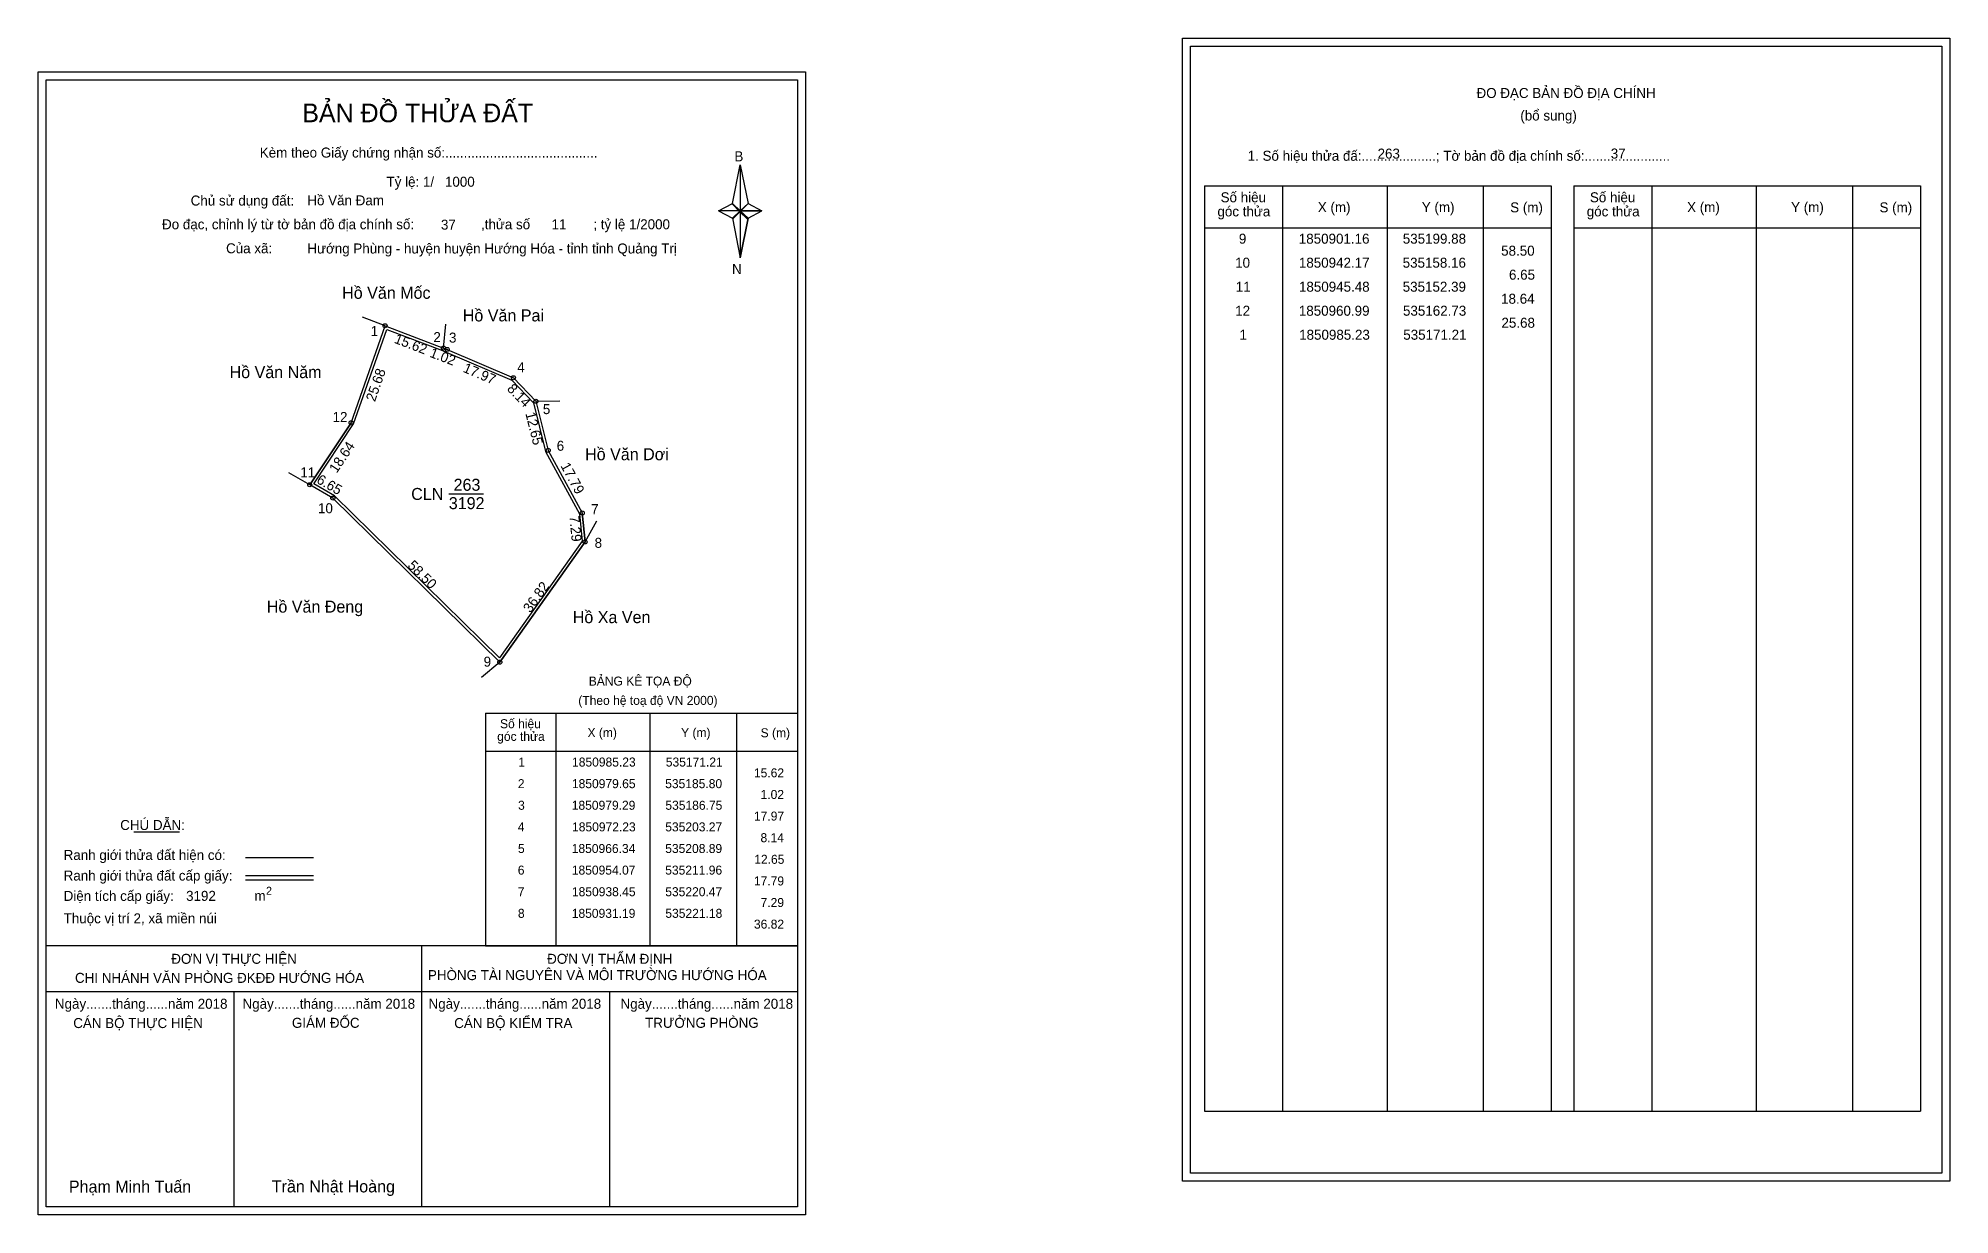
# Model space of a CAD drawing. Extents: x 535085 to 535562, y 1850763 to 1851057.
import ezdxf

# ---------------------------------------------------------------- set-up
doc = ezdxf.new("R2010")
doc.units = 0
for name, color, linetype in [('Level 1', 7, 'Continuous'), ('Level 10', 7, 'Continuous'), ('Level 11', 7, 'Continuous'), ('Level 13', 7, 'Continuous'), ('Level 27', 7, 'Continuous'), ('Level 3', 7, 'Continuous'), ('Level 36', 7, 'Continuous'), ('Level 49', 7, 'Continuous'), ('Level 53', 7, 'Continuous'), ('Level 55', 7, 'Continuous'), ('Level 6', 7, 'Continuous'), ('Level 63', 7, 'Continuous'), ('Level 9', 7, 'Continuous')]:
    doc.layers.add(name, color=color, linetype=linetype)

msp = doc.modelspace()

# ---------------------------------------------------------------- linework, layer by layer
at = {"layer": 'Level 1'}
for p, q in [((535372.4, 1851055.06), (535372.4, 1851055.06)), ((535086.56, 1851046.66), (535086.56, 1851046.66)), ((535257.98, 1851015.78), (535259.95, 1851025.42)), ((535259.95, 1851025.42), (535259.95, 1851013.9)), ((535259.95, 1851025.42), (535261.92, 1851015.78)), ((535375.94, 1851020.2), (535462.54, 1851020.2)), ((535395.53, 1850788.94), (535395.53, 1851020.2)), ((535421.6, 1850788.94), (535421.6, 1851020.2)), ((535445.57, 1851020.2), (535445.57, 1850788.94)), ((535462.54, 1851020.2), (535462.54, 1850788.94)), ((535468.19, 1851020.2), (535554.8, 1851020.2)), ((535487.78, 1850788.94), (535487.78, 1851020.2)), ((535513.86, 1850788.94), (535513.86, 1851020.2)), ((535537.83, 1851020.2), (535537.83, 1850788.94)), ((535554.8, 1851020.2), (535554.8, 1850788.94)), ((535254.54, 1851013.9), (535257.98, 1851015.78)), ((535257.98, 1851015.78), (535259.95, 1851013.9)), ((535259.81, 1851013.68), (535257.98, 1851015.56)), ((535261.77, 1851015.56), (535259.81, 1851013.68)), ((535259.81, 1851013.68), (535261.77, 1851015.56)), ((535261.92, 1851015.78), (535259.95, 1851013.9)), ((535259.95, 1851013.9), (535257.98, 1851012.06)), ((535259.81, 1851013.68), (535257.98, 1851011.84)), ((535257.98, 1851011.84), (535259.81, 1851013.68)), ((535257.98, 1851012.06), (535259.95, 1851002.2)), ((535261.77, 1851011.84), (535259.81, 1851013.68)), ((535259.95, 1851013.9), (535259.95, 1851002.2)), ((535259.95, 1851013.9), (535265.36, 1851013.9)), ((535259.95, 1851013.9), (535261.92, 1851012.06)), ((535261.92, 1851012.06), (535259.95, 1851002.2)), ((535261.92, 1851012.06), (535265.36, 1851013.9)), ((535375.94, 1851009.68), (535462.54, 1851009.68)), ((535468.19, 1851009.68), (535554.8, 1851009.68)), ((535196.32, 1850888.38), (535274.26, 1850888.38)), ((535213.95, 1850830.31), (535213.95, 1850888.38)), ((535237.41, 1850830.31), (535237.41, 1850888.38)), ((535258.99, 1850888.38), (535258.99, 1850830.31)), ((535196.32, 1850878.91), (535274.26, 1850878.91)), ((535108.48, 1850858.73), (535119.88, 1850858.73)), ((535136.35, 1850852.32), (535153.36, 1850852.32)), ((535136.35, 1850847.88), (535153.36, 1850847.88)), ((535136.35, 1850846.78), (535153.36, 1850846.78)), ((535193.39, 1850830.31), (535086.56, 1850830.31)), ((535274.26, 1850830.31), (535169.42, 1850830.31)), ((535180.41, 1850765.09), (535180.41, 1850830.31)), ((535196.32, 1850830.31), (535274.26, 1850830.31)), ((535274.26, 1850818.76), (535086.56, 1850818.76)), ((535133.49, 1850765.09), (535133.49, 1850818.76)), ((535227.34, 1850765.09), (535227.34, 1850818.76)), ((535375.94, 1850788.94), (535554.8, 1850788.94)), ((535560.1, 1850773.48), (535560.1, 1850773.48)), ((535274.26, 1850765.09), (535274.26, 1850765.09))]:
    msp.add_line(p, q, dxfattribs=at)
for points in [[(535257.98, 1851015.78), (535259.95, 1851025.42), (535259.95, 1851013.9)], [(535259.95, 1851013.9), (535261.92, 1851015.78), (535265.36, 1851013.9)], [(535254.54, 1851013.9), (535257.98, 1851012.06), (535259.95, 1851013.9)], [(535259.95, 1851013.9), (535259.95, 1851002.2), (535261.92, 1851012.06)]]:
    msp.add_lwpolyline(points, close=True, dxfattribs=at)
at = {"layer": 'Level 10'}
for p, q in [((535162.73, 1850960.99), (535171.21, 1850985.23)), ((535163.36, 1850960.68), (535171.63, 1850984.32)), ((535171.21, 1850985.23), (535185.8, 1850979.65)), ((535171.63, 1850984.32), (535185.55, 1850979)), ((535185.55, 1850979), (535186.49, 1850978.64)), ((535185.8, 1850979.65), (535186.75, 1850979.29)), ((535186.49, 1850978.64), (535202.86, 1850971.64)), ((535186.75, 1850979.29), (535203.27, 1850972.23)), ((535203.27, 1850972.23), (535208.89, 1850966.34)), ((535202.86, 1850971.64), (535208.26, 1850965.99)), ((535208.26, 1850965.99), (535211.3, 1850953.81)), ((535208.89, 1850966.34), (535211.96, 1850954.07)), ((535162.73, 1850960.99), (535152.39, 1850945.48)), ((535152.39, 1850945.48), (535162.73, 1850960.99)), ((535153.39, 1850945.71), (535163.36, 1850960.68)), ((535211.3, 1850953.81), (535219.79, 1850938.24)), ((535211.96, 1850954.07), (535220.47, 1850938.45)), ((535158.16, 1850942.17), (535152.39, 1850945.48)), ((535158.59, 1850942.73), (535153.39, 1850945.71)), ((535158.16, 1850942.17), (535199.88, 1850901.16)), ((535199.88, 1850901.16), (535158.16, 1850942.17)), ((535199.78, 1850902.24), (535158.59, 1850942.73)), ((535219.79, 1850938.24), (535220.46, 1850931.38)), ((535221.18, 1850931.19), (535220.47, 1850938.45)), ((535220.47, 1850938.45), (535221.18, 1850931.19)), ((535220.46, 1850931.38), (535199.78, 1850902.24)), ((535199.88, 1850901.16), (535221.18, 1850931.19)), ((535221.18, 1850931.19), (535199.88, 1850901.16))]:
    msp.add_line(p, q, dxfattribs=at)
at = {"layer": 'Level 11'}
for centre in [(535171.21, 1850985.23), (535185.8, 1850979.65), (535186.75, 1850979.29), (535203.27, 1850972.23), (535208.89, 1850966.34), (535162.73, 1850960.99), (535211.96, 1850954.07), (535152.39, 1850945.48), (535158.16, 1850942.17), (535220.47, 1850938.45), (535221.18, 1850931.19), (535221.18, 1850931.19), (535199.88, 1850901.16)]:
    msp.add_circle(centre, 0.5, dxfattribs=at)
at = {"layer": 'Level 27'}
for p, q in [((535171.21, 1850985.23), (535165.61, 1850987.37)), ((535185.8, 1850979.65), (535186.41, 1850985.62)), ((535208.89, 1850966.34), (535214.89, 1850966.45)), ((535152.39, 1850945.48), (535147.19, 1850948.47)), ((535221.18, 1850931.19), (535224.09, 1850936.44)), ((535199.88, 1850901.16), (535195.27, 1850897.32))]:
    msp.add_line(p, q, dxfattribs=at)
at = {"layer": 'Level 3'}
for p, q in [((535375.94, 1851020.2), (535375.94, 1850788.94)), ((535468.19, 1851020.2), (535468.19, 1850788.94)), ((535196.32, 1850888.38), (535196.32, 1850830.31))]:
    msp.add_line(p, q, dxfattribs=at)
at = {"layer": 'Level 63'}
for points in [[(535370.41, 1851057.06), (535562.11, 1851057.06), (535562.11, 1850771.48), (535370.41, 1850771.48)], [(535372.41, 1851055.06), (535560.11, 1851055.06), (535560.11, 1850773.48), (535372.41, 1850773.48)], [(535084.56, 1851048.66), (535276.26, 1851048.66), (535276.26, 1850763.09), (535084.56, 1850763.09)], [(535086.56, 1851046.66), (535274.26, 1851046.66), (535274.26, 1850765.09), (535086.56, 1850765.09)]]:
    msp.add_lwpolyline(points, close=True, dxfattribs=at)
at = {"layer": 'Level 9'}
msp.add_line((535187.13, 1850943.19), (535195.82, 1850943.19), dxfattribs=at)

# ---------------------------------------------------------------- texts
at = {"layer": 'Level 1'}
for s, height, p in [('ĐO ĐẠC BẢN ĐỒ ĐỊA CHÍNH', 2.5, (535443.88, 1851042.12)), ('BẢN ĐỒ THỬA ĐẤT', 4.6657, (535150.53, 1851036.07)), ('(bổ sung)', 2.5, (535454.82, 1851036.5)), ('Kèm theo Giấy chứng nhận số:.........................................', 2.5, (535139.91, 1851027.24)), ('B', 2.5, (535258.49, 1851026.3)), ('1. Số hiệu thửa đấ:....................; Tờ bản đồ địa chính số:.......................', 2.5, (535386.71, 1851026.44)), ('Chủ sử dụng đất:', 2.5, (535122.65, 1851015.25)), ('góc thửa', 2.5, (535379.16, 1851012.54)), ('Số hiệu', 2.5, (535379.95, 1851016.07)), ('X (m)', 2.5, (535404.23, 1851013.6)), ('Y (m)', 2.5, (535430.21, 1851013.6)), ('S (m)', 2.5, (535452.29, 1851013.55)), ('góc thửa', 2.5, (535471.42, 1851012.54)), ('Số hiệu', 2.5, (535472.21, 1851016.07)), ('X (m)', 2.5, (535496.49, 1851013.6)), ('Y (m)', 2.5, (535522.47, 1851013.6)), ('S (m)', 2.5, (535544.55, 1851013.55)), ('Đo đạc, chỉnh lý từ tờ bản đồ địa chính số:                  ,thửa số                 ; tỷ lệ 1/2000', 2.5, (535115.49, 1851009.32)), ('Của xã:', 2.5, (535131.49, 1851003.32)), ('N', 2.5, (535257.89, 1850998.13)), ('BẢNG KÊ TỌA ĐỘ', 2.25, (535222.09, 1850895.31)), ('(Theo hệ toạ độ VN 2000)', 2.25, (535219.48, 1850890.49)), ('Số hiệu', 2.25, (535199.93, 1850884.66)), ('góc thửa', 2.25, (535199.22, 1850881.49)), ('X (m)', 2.25, (535221.78, 1850882.44)), ('Y (m)', 2.25, (535245.16, 1850882.44)), ('S (m)', 2.25, (535265.03, 1850882.39)), ('CHÚ DẪN:', 2.5, (535105.04, 1850859.23)), ('Ranh giới thửa đất hiện có:', 2.5, (535090.91, 1850851.73)), ('Ranh giới thửa đất cấp giấy:', 2.5, (535090.91, 1850846.59)), ('Diện tích cấp giấy:', 2.5, (535090.91, 1850841.51)), ('m', 2.5, (535138.57, 1850841.53)), ('2', 2, (535141.46, 1850843.04)), ('Thuộc vị trí 2, xã miền núi', 2.5, (535090.91, 1850835.91)), ('ĐƠN VỊ THỰC HIỆN', 2.5, (535117.8, 1850825.79)), ('ĐƠN VỊ THẨM ĐỊNH', 2.5, (535211.7, 1850825.79)), ('CHI NHÁNH VĂN PHÒNG ĐKĐĐ HƯỚNG HÓA', 2.5, (535093.75, 1850821.03)), ('PHÒNG TÀI NGUYÊN VÀ MÔI TRƯỜNG HƯỚNG HÓA', 2.5, (535181.92, 1850821.72)), ('Ngày.......tháng......năm 2018', 2.5, (535088.73, 1850814.56)), ('Ngày.......tháng......năm 2018', 2.5, (535135.6, 1850814.56)), ('Ngày.......tháng......năm 2018', 2.5, (535182.08, 1850814.56)), ('Ngày.......tháng......năm 2018', 2.5, (535230.03, 1850814.56)), ('CÁN BỘ THỰC HIỆN', 2.5, (535093.31, 1850809.74)), ('GIÁM ĐỐC', 2.5, (535147.94, 1850809.8)), ('CÁN BỘ KIỂM TRA', 2.5, (535188.48, 1850809.74)), ('TRƯỞNG PHÒNG', 2.5, (535236.17, 1850809.8)), ('Phạm Minh Tuấn', 3, (535092.22, 1850768.63)), ('Trần Nhật Hoàng', 3, (535142.91, 1850768.68))]:
    msp.add_text(s, height=height, dxfattribs=at).set_placement(p)
at = {"layer": 'Level 11'}
msp.add_text('Tỷ lệ: 1/', height=2.5, dxfattribs=at).set_placement((535171.57, 1851019.93))
at = {"layer": 'Level 13'}
for s, p in [('CLN', (535177.74, 1850941.69)), ('263', (535188.33, 1850943.99)), ('3192', (535187.13, 1850939.39))]:
    msp.add_text(s, height=3, dxfattribs=at).set_placement(p)
at = {"layer": 'Level 36'}
for s, p in [('Hồ Văn Mốc', (535160.49, 1850991.95)), ('Hồ Văn Pai', (535190.62, 1850986.3)), ('Hồ Văn Năm', (535132.37, 1850972.13)), ('Hồ Văn Dơi', (535221.18, 1850951.62)), ('Hồ Văn Đeng', (535141.66, 1850913.54)), ('Hồ Xa Ven', (535218.1, 1850910.91))]:
    msp.add_text(s, height=3, dxfattribs=at).set_placement(p)
at = {"layer": 'Level 49'}
for s, rotation, p in [('15.62', 339.0705, (535173.31, 1850981)), ('1.02', 339.2459, (535182.16, 1850977.5)), ('25.68', 70.7184, (535168.68, 1850966.1)), ('17.97', 336.86, (535190.5, 1850973.76)), ('8.14', 313.6562, (535201.51, 1850969.3)), ('12.65', 284.0472, (535206.24, 1850963.32)), ('18.64', 56.3099, (535159.13, 1850948.24)), ('17.79', 298.5822, (535214.97, 1850950.22)), ('6.65', 330.159, (535153.89, 1850946.07)), ('7.29', 275.5855, (535217.23, 1850937.64)), ('58.50', 315.4917, (535176.66, 1850925.1)), ('36.82', 54.6523, (535207.52, 1850913.31))]:
    msp.add_text(s, height=2.5, rotation=rotation, dxfattribs=at).set_placement(p)
at = {"layer": 'Level 53'}
for s, height, p in [('9', 2.5, (535384.51, 1851005.72)), ('1850901.16', 2.5, (535399.48, 1851005.72)), ('535199.88', 2.5, (535425.46, 1851005.72)), ('10', 2.5, (535383.58, 1850999.72)), ('1850942.17', 2.5, (535399.5, 1850999.72)), ('535158.16', 2.5, (535425.43, 1850999.72)), ('58.50', 2.5, (535450.03, 1851002.72)), ('11', 2.5, (535383.74, 1850993.72)), ('1850945.48', 2.5, (535399.52, 1850993.72)), ('535152.39', 2.5, (535425.44, 1850993.72)), ('6.65', 2.5, (535451.99, 1850996.72)), ('18.64', 2.5, (535450.02, 1850990.72)), ('12', 2.5, (535383.59, 1850987.72)), ('1850960.99', 2.5, (535399.49, 1850987.72)), ('535162.73', 2.5, (535425.51, 1850987.72)), ('25.68', 2.5, (535450.11, 1850984.72)), ('1', 2.5, (535384.66, 1850981.72)), ('1850985.23', 2.5, (535399.57, 1850981.72)), ('535171.21', 2.5, (535425.58, 1850981.72)), ('1', 2.25, (535204.51, 1850875.08)), ('1850985.23', 2.25, (535217.92, 1850875.08)), ('535171.21', 2.25, (535241.34, 1850875.08)), ('2', 2.25, (535204.37, 1850869.68)), ('1850979.65', 2.25, (535217.89, 1850869.68)), ('535185.80', 2.25, (535241.19, 1850869.68)), ('15.62', 2.25, (535263.36, 1850872.38)), ('1.02', 2.25, (535265.02, 1850866.98)), ('3', 2.25, (535204.44, 1850864.28)), ('1850979.29', 2.25, (535217.85, 1850864.28)), ('535186.75', 2.25, (535241.24, 1850864.28)), ('17.97', 2.25, (535263.37, 1850861.58)), ('4', 2.25, (535204.36, 1850858.88)), ('1850972.23', 2.25, (535217.92, 1850858.88)), ('535203.27', 2.25, (535241.21, 1850858.88)), ('8.14', 2.25, (535265, 1850856.18)), ('5', 2.25, (535204.41, 1850853.48)), ('1850966.34', 2.25, (535217.84, 1850853.48)), ('535208.89', 2.25, (535241.2, 1850853.48)), ('12.65', 2.25, (535263.44, 1850850.78)), ('6', 2.25, (535204.37, 1850848.08)), ('1850954.07', 2.25, (535217.86, 1850848.08)), ('535211.96', 2.25, (535241.2, 1850848.08)), ('7', 2.25, (535204.38, 1850842.68)), ('1850938.45', 2.25, (535217.89, 1850842.68)), ('535220.47', 2.25, (535241.21, 1850842.68)), ('17.79', 2.25, (535263.36, 1850845.38)), ('8', 2.25, (535204.4, 1850837.28)), ('1850931.19', 2.25, (535217.85, 1850837.28)), ('535221.18', 2.25, (535241.23, 1850837.28)), ('7.29', 2.25, (535265.02, 1850839.98)), ('36.82', 2.25, (535263.36, 1850834.58))]:
    msp.add_text(s, height=height, dxfattribs=at).set_placement(p)
at = {"layer": 'Level 55'}
for s, height, p in [('304', 0.11, (535171.09, 1850985.12)), ('1', 0.4, (535171.1, 1850985.23)), ('11', 0.11, (535171.14, 1850985.12)), ('2', 0.4, (535185.66, 1850979.65)), ('304', 0.11, (535185.68, 1850979.54)), ('0', 0.11, (535185.76, 1850979.54)), ('0', 0.11, (535185.76, 1850979.54)), ('3', 0.4, (535186.63, 1850979.29)), ('0', 0.11, (535186.71, 1850979.18)), ('0', 0.11, (535186.71, 1850979.18)), ('4', 0.4, (535203.13, 1850972.23)), ('0', 0.11, (535203.23, 1850972.12)), ('0', 0.11, (535203.23, 1850972.12)), ('5', 0.4, (535208.76, 1850966.34)), ('264', 0.11, (535208.77, 1850966.23)), ('264', 0.11, (535208.77, 1850966.23)), ('0', 0.11, (535208.85, 1850966.23)), ('0', 0.11, (535208.85, 1850966.23)), ('12', 0.4, (535162.45, 1850960.99)), ('11', 0.11, (535162.66, 1850960.88)), ('6', 0.4, (535211.82, 1850954.07)), ('264', 0.11, (535211.84, 1850953.96)), ('264', 0.11, (535211.84, 1850953.96)), ('11', 0.4, (535152.13, 1850945.48)), ('21', 0.11, (535152.32, 1850945.37)), ('11', 0.11, (535152.32, 1850945.37)), ('10', 0.4, (535157.88, 1850942.17)), ('21', 0.11, (535158.09, 1850942.06)), ('7', 0.4, (535220.34, 1850938.45)), ('264', 0.11, (535220.35, 1850938.34)), ('264', 0.11, (535220.35, 1850938.34)), ('8', 0.4, (535221.05, 1850931.19)), ('264', 0.11, (535221.06, 1850931.08)), ('266', 0.11, (535221.06, 1850931.08)), ('264', 0.11, (535221.06, 1850931.08)), ('9', 0.4, (535199.74, 1850901.16)), ('266', 0.11, (535199.76, 1850901.05)), ('21', 0.11, (535199.81, 1850901.05))]:
    msp.add_text(s, height=height, dxfattribs=at).set_placement(p)
at = {"layer": 'Level 6'}
for s, p in [('263', (535419.16, 1851026.98)), ('37', (535477.41, 1851027)), ('1000', (535186.17, 1851019.95)), ('Hồ Văn Đam', (535151.79, 1851015.31)), ('37', (535185.17, 1851009.23)), ('11', (535212.79, 1851009.31)), ('Hướng Phùng - huyện huyện Hướng Hóa - tỉnh tỉnh Quảng Trị', (535151.8, 1851003.27)), ('3192', (535121.5, 1850841.52))]:
    msp.add_text(s, height=2.5, dxfattribs=at).set_placement(p)
at = {"layer": 'Level 9'}
for s, p in [('1', (535167.61, 1850982.63)), ('2', (535183.28, 1850981.12)), ('3', (535187.18, 1850981.01)), ('4', (535204.23, 1850973.61)), ('12', (535158.1, 1850961.17)), ('5', (535210.63, 1850963.14)), ('6', (535214.09, 1850953.98)), ('11', (535150.04, 1850947.34)), ('10', (535154.45, 1850938.37)), ('7', (535222.69, 1850938.14)), ('8', (535223.56, 1850929.73)), ('9', (535195.84, 1850900.04))]:
    msp.add_text(s, height=2.5, dxfattribs=at).set_placement(p)

doc.saveas('drawing.dxf')
